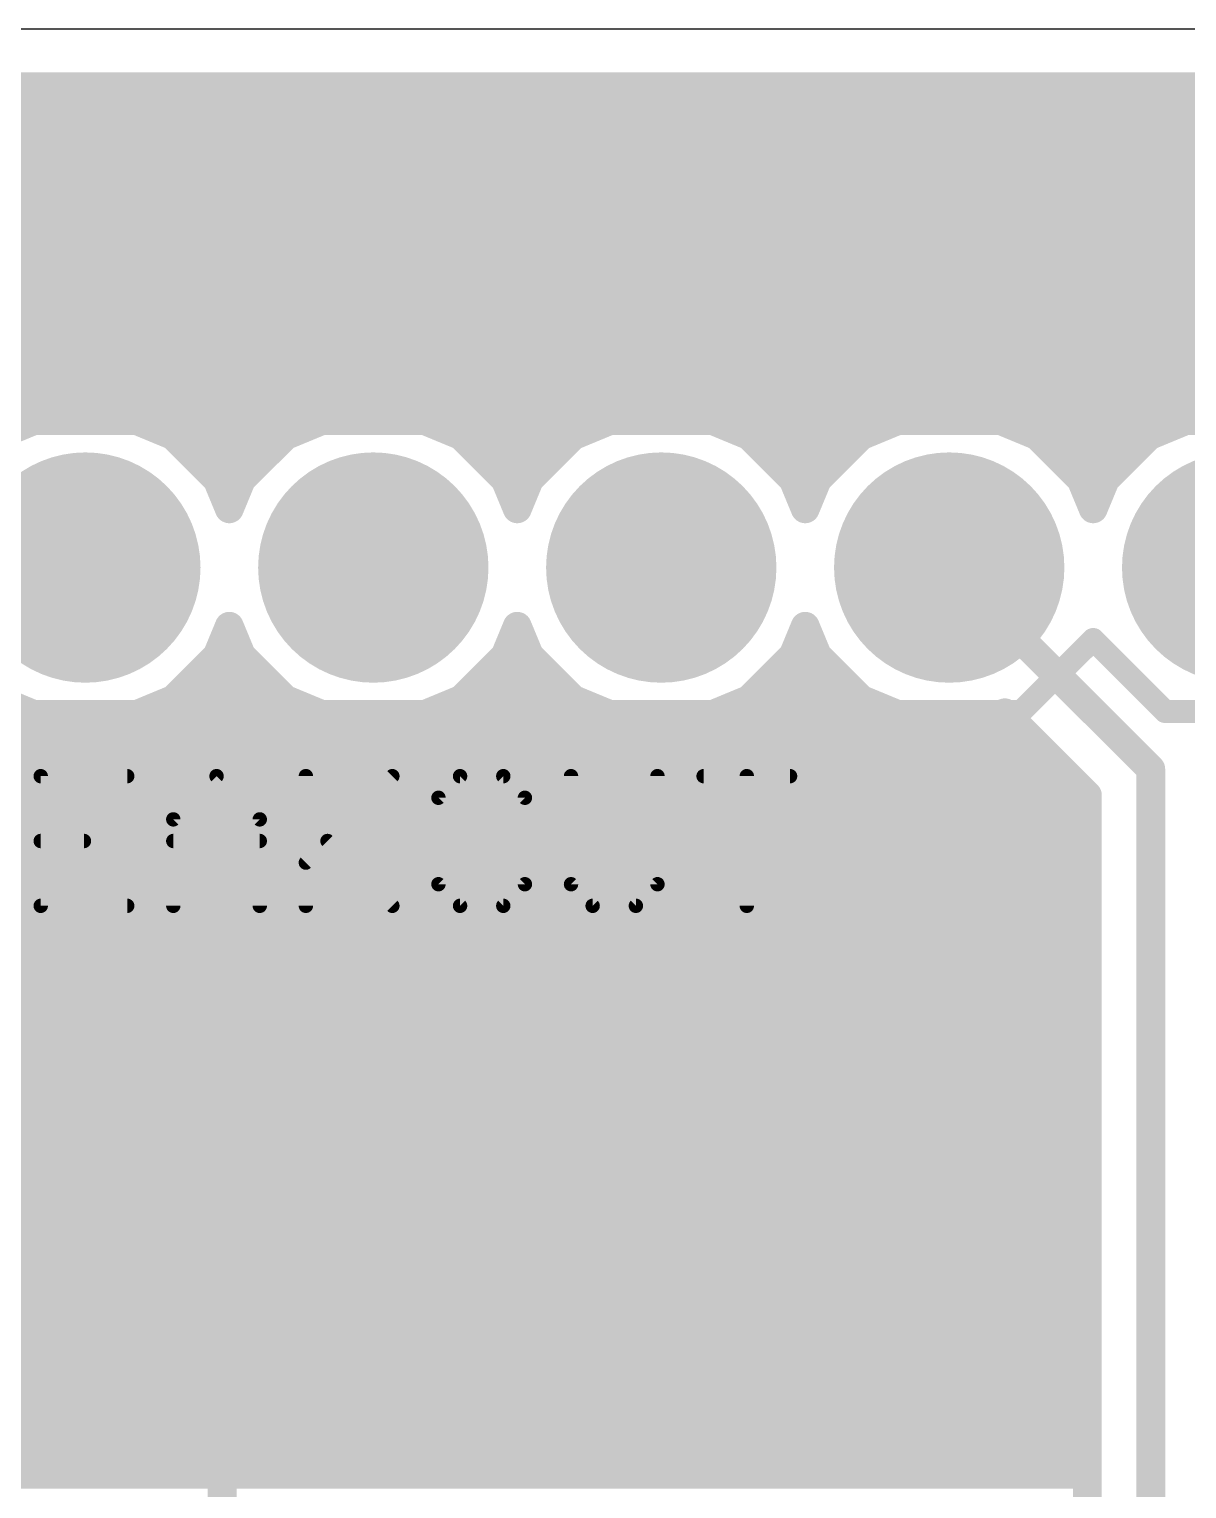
# Model space of a CAD drawing. Extents: x -0.3 to 61.8, y 0 to 38.4.
# Drawn here: x 24.27 to 34.48, y 25.53 to 38.4 of the extents above; entities that cross this region are included whole.
import ezdxf

# ---------------------------------------------------------------- set-up
doc = ezdxf.new("R2010")
doc.units = 0
for name, color, linetype in [('1', 22, 'CONTINUOUS'), ('16', 175, 'CONTINUOUS'), ('17', 82, 'CONTINUOUS'), ('20', 7, 'CONTINUOUS'), ('21', 7, 'CONTINUOUS'), ('25', 253, 'CONTINUOUS'), ('29', 253, 'CONTINUOUS'), ('30', 253, 'CONTINUOUS'), ('51', 53, 'CONTINUOUS')]:
    doc.layers.add(name, color=color, linetype=linetype)

# ---------------------------------------------------------------- blocks, each defined once
blk = doc.blocks.new('RECT')
blk.add_solid([(-0.5, -0.5), (0.5, -0.5), (-0.5, 0.5), (0.5, 0.5)])
blk = doc.blocks.new('ROUNDP')
at = {"const_width": 0.5}
blk.add_lwpolyline([(0, -0.25, 1), (0, 0.25, 1), (0, -0.25)], format="xyb", dxfattribs=at)

msp = doc.modelspace()

# ---------------------------------------------------------------- linework, layer by layer
at = {"layer": '1'}
for points, const_width in [([(45.72, 36.83), (15.875, 36.83)], 0.508), ([(45.466, 35.814), (17.526, 35.814)], 0.508), ([(25.972, 25.844), (19.685, 32.131)], 0.254), ([(25.972, 25.4), (25.972, 25.844)], 0.254)]:
    msp.add_lwpolyline(points, dxfattribs=dict(at, const_width=const_width))
at = {"layer": '1', "const_width": 0.127}
for points in [[(26.0355, 25.844, 1), (25.9085, 25.844)], [(25.9271, 25.7991, 1), (26.0169, 25.8889)]]:
    msp.add_lwpolyline(points, format="xyb", dxfattribs=at)
at = {"layer": '16', "const_width": 0.254}
for points in [[(7.3101, 37.8968), (49.3827, 37.8968)], [(7.3609, 37.846), (49.3319, 37.846)], [(7.6149, 37.592), (49.0779, 37.592)], [(7.8276, 37.338), (48.8652, 37.338)], [(7.9328, 37.084), (48.76, 37.084)], [(8.038, 36.83), (48.6548, 36.83)], [(8.104, 36.576), (48.5888, 36.576)], [(8.104, 36.322), (48.5888, 36.322)], [(8.104, 36.068), (48.5888, 36.068)], [(8.0801, 35.814), (48.6127, 35.814)], [(7.9748, 35.56), (48.7179, 35.56)], [(7.8696, 35.306), (48.8232, 35.306)], [(7.7165, 35.052), (48.9763, 35.052)], [(24.4922, 35.0266), (23.9881, 34.8178)], [(25.0378, 35.0266), (24.4922, 35.0266)], [(25.5419, 34.8178), (25.0378, 35.0266)], [(27.0322, 35.0266), (26.5281, 34.8178)], [(27.5778, 35.0266), (27.0322, 35.0266)], [(28.0819, 34.8178), (27.5778, 35.0266)], [(29.5722, 35.0266), (29.0681, 34.8178)], [(30.1178, 35.0266), (29.5722, 35.0266)], [(30.6219, 34.8178), (30.1178, 35.0266)], [(32.1122, 35.0266), (31.6081, 34.8178)], [(32.6578, 35.0266), (32.1122, 35.0266)], [(33.1619, 34.8178), (32.6578, 35.0266)], [(34.6522, 35.0266), (34.1481, 34.8178)], [(25.9278, 34.4319), (25.5419, 34.8178)], [(25.5617, 34.798), (26.5083, 34.798)], [(26.5281, 34.8178), (26.1422, 34.4319)], [(28.4678, 34.4319), (28.0819, 34.8178)], [(28.1017, 34.798), (29.0483, 34.798)], [(29.0681, 34.8178), (28.6822, 34.4319)], [(31.0078, 34.4319), (30.6219, 34.8178)], [(30.6417, 34.798), (31.5883, 34.798)], [(31.6081, 34.8178), (31.2222, 34.4319)], [(33.5478, 34.4319), (33.1619, 34.8178)], [(33.1817, 34.798), (34.1283, 34.798)], [(34.1481, 34.8178), (33.7622, 34.4319)], [(25.8157, 34.544), (26.2543, 34.544)], [(28.3557, 34.544), (28.7943, 34.544)], [(30.8957, 34.544), (31.3343, 34.544)], [(33.4357, 34.544), (33.8743, 34.544)], [(26.035, 34.1731), (25.9278, 34.4319)], [(26.1422, 34.4319), (26.035, 34.1731)], [(28.575, 34.1731), (28.4678, 34.4319)], [(28.6822, 34.4319), (28.575, 34.1731)], [(31.115, 34.1731), (31.0078, 34.4319)], [(31.2222, 34.4319), (31.115, 34.1731)], [(33.655, 34.1731), (33.5478, 34.4319)], [(33.7622, 34.4319), (33.655, 34.1731)], [(25.9866, 34.29), (26.0834, 34.29)], [(28.5266, 34.29), (28.6234, 34.29)], [(31.0666, 34.29), (31.1634, 34.29)], [(33.6066, 34.29), (33.7034, 34.29)], [(32.385, 33.655), (34.163, 31.877)], [(25.9278, 32.8781), (26.035, 33.1369)], [(26.035, 33.1369), (26.1422, 32.8781)], [(28.4678, 32.8781), (28.575, 33.1369)], [(28.575, 33.1369), (28.6822, 32.8781)], [(31.0078, 32.8781), (31.115, 33.1369)], [(31.115, 33.1369), (31.2222, 32.8781)], [(25.9866, 33.02), (26.0834, 33.02)], [(28.5266, 33.02), (28.6234, 33.02)], [(31.0666, 33.02), (31.1634, 33.02)], [(25.5419, 32.4922), (25.9278, 32.8781)], [(26.1422, 32.8781), (26.5281, 32.4922)], [(28.0819, 32.4922), (28.4678, 32.8781)], [(28.6822, 32.8781), (29.0681, 32.4922)], [(30.6219, 32.4922), (31.0078, 32.8781)], [(31.2222, 32.8781), (31.6081, 32.4922)], [(25.8157, 32.766), (26.2543, 32.766)], [(28.3557, 32.766), (28.7943, 32.766)], [(30.8957, 32.766), (31.3343, 32.766)], [(23.9881, 32.4922), (24.4922, 32.2834)], [(25.0378, 32.2834), (25.5419, 32.4922)], [(25.5617, 32.512), (26.5083, 32.512)], [(26.5281, 32.4922), (27.0322, 32.2834)], [(27.5778, 32.2834), (28.0819, 32.4922)], [(28.1017, 32.512), (29.0483, 32.512)], [(29.0681, 32.4922), (29.5722, 32.2834)], [(30.1178, 32.2834), (30.6219, 32.4922)], [(30.6417, 32.512), (31.5883, 32.512)], [(31.6081, 32.4922), (32.1122, 32.2834)], [(32.6578, 32.2834), (32.876, 32.3738)], [(32.876, 32.3738), (33.6042, 31.6455)], [(4.318, 32.258), (32.9917, 32.258)], [(24.4922, 32.2834), (25.0378, 32.2834)], [(27.0322, 32.2834), (27.5778, 32.2834)], [(29.5722, 32.2834), (30.1178, 32.2834)], [(32.1122, 32.2834), (32.6578, 32.2834)], [(4.318, 32.004), (33.2457, 32.004)], [(34.163, 31.877), (34.163, 11.176)], [(4.318, 31.75), (33.4997, 31.75)], [(33.6042, 31.6455), (33.6042, 17.6884)], [(4.318, 31.496), (33.6042, 31.496)], [(4.318, 31.242), (33.6042, 31.242)], [(4.318, 30.988), (33.6042, 30.988)], [(4.318, 30.734), (33.6042, 30.734)], [(4.318, 30.48), (33.6042, 30.48)], [(4.318, 30.226), (33.6042, 30.226)], [(4.318, 29.972), (33.6042, 29.972)], [(4.318, 29.718), (33.6042, 29.718)], [(4.318, 29.464), (33.6042, 29.464)], [(4.318, 29.21), (33.6042, 29.21)], [(4.318, 28.956), (33.6042, 28.956)], [(4.318, 28.702), (33.6042, 28.702)], [(4.318, 28.448), (33.6042, 28.448)], [(4.318, 28.194), (33.6042, 28.194)], [(4.318, 27.94), (33.6042, 27.94)], [(4.318, 27.686), (33.6042, 27.686)], [(4.318, 27.432), (33.6042, 27.432)], [(4.318, 27.178), (33.6042, 27.178)], [(4.318, 26.924), (33.6042, 26.924)], [(4.318, 26.67), (33.6042, 26.67)], [(4.318, 26.416), (33.6042, 26.416)], [(4.318, 26.162), (33.6042, 26.162)], [(4.318, 25.908), (33.6042, 25.908)], [(4.318, 25.654), (33.6042, 25.654)]]:
    msp.add_lwpolyline(points, dxfattribs=at)
at = {"layer": '16', "const_width": 0.127}
for points in [[(24.4922, 35.0901, 1), (24.4922, 34.9631)], [(24.5165, 34.9679, 1), (24.4679, 35.0853)], [(25.0621, 35.0853, 1), (25.0135, 34.9679)], [(25.0378, 34.9631, 1), (25.0378, 35.0901)], [(27.0322, 35.0901, 1), (27.0322, 34.9631)], [(27.0565, 34.9679, 1), (27.0079, 35.0853)], [(27.6021, 35.0853, 1), (27.5535, 34.9679)], [(27.5778, 34.9631, 1), (27.5778, 35.0901)], [(29.5722, 35.0901, 1), (29.5722, 34.9631)], [(29.5965, 34.9679, 1), (29.5479, 35.0853)], [(30.1421, 35.0853, 1), (30.0935, 34.9679)], [(30.1178, 34.9631, 1), (30.1178, 35.0901)], [(32.1122, 35.0901, 1), (32.1122, 34.9631)], [(32.1365, 34.9679, 1), (32.0879, 35.0853)], [(32.6821, 35.0853, 1), (32.6335, 34.9679)], [(32.6578, 34.9631, 1), (32.6578, 35.0901)], [(25.5868, 34.8627, 1), (25.497, 34.7729)], [(25.5617, 34.8615, 1), (25.5617, 34.7345)], [(25.5176, 34.7591, 1), (25.5662, 34.8765)], [(26.5037, 34.8765, 1), (26.5524, 34.7591)], [(26.573, 34.7729, 1), (26.4831, 34.8627)], [(26.5083, 34.7345, 1), (26.5083, 34.8615)], [(28.1268, 34.8627, 1), (28.037, 34.7729)], [(28.1017, 34.8615, 1), (28.1017, 34.7345)], [(28.0576, 34.7591, 1), (28.1062, 34.8765)], [(29.0437, 34.8765, 1), (29.0924, 34.7591)], [(29.113, 34.7729, 1), (29.0231, 34.8627)], [(29.0483, 34.7345, 1), (29.0483, 34.8615)], [(30.6668, 34.8627, 1), (30.577, 34.7729)], [(30.6417, 34.8615, 1), (30.6417, 34.7345)], [(30.5976, 34.7591, 1), (30.6462, 34.8765)], [(31.5837, 34.8765, 1), (31.6324, 34.7591)], [(31.653, 34.7729, 1), (31.5631, 34.8627)], [(31.5883, 34.7345, 1), (31.5883, 34.8615)], [(33.2068, 34.8627, 1), (33.117, 34.7729)], [(33.1817, 34.8615, 1), (33.1817, 34.7345)], [(33.1376, 34.7591, 1), (33.1862, 34.8765)], [(34.1237, 34.8765, 1), (34.1724, 34.7591)], [(34.193, 34.7729, 1), (34.1031, 34.8627)], [(34.1283, 34.7345, 1), (34.1283, 34.8615)], [(25.8157, 34.6075, 1), (25.8157, 34.4805)], [(26.2543, 34.4805, 1), (26.2543, 34.6075)], [(28.3557, 34.6075, 1), (28.3557, 34.4805)], [(28.7943, 34.4805, 1), (28.7943, 34.6075)], [(30.8957, 34.6075, 1), (30.8957, 34.4805)], [(31.3343, 34.4805, 1), (31.3343, 34.6075)], [(33.4357, 34.6075, 1), (33.4357, 34.4805)], [(33.8743, 34.4805, 1), (33.8743, 34.6075)], [(25.9865, 34.4562, 1), (25.8691, 34.4076)], [(25.8829, 34.387, 1), (25.9727, 34.4768)], [(26.0973, 34.4768, 1), (26.1871, 34.387)], [(26.2009, 34.4076, 1), (26.0835, 34.4562)], [(28.5265, 34.4562, 1), (28.4091, 34.4076)], [(28.4229, 34.387, 1), (28.5127, 34.4768)], [(28.6373, 34.4768, 1), (28.7271, 34.387)], [(28.7409, 34.4076, 1), (28.6235, 34.4562)], [(31.0665, 34.4562, 1), (30.9491, 34.4076)], [(30.9629, 34.387, 1), (31.0527, 34.4768)], [(31.1773, 34.4768, 1), (31.2671, 34.387)], [(31.2809, 34.4076, 1), (31.1635, 34.4562)], [(33.6065, 34.4562, 1), (33.4891, 34.4076)], [(33.5029, 34.387, 1), (33.5927, 34.4768)], [(33.7173, 34.4768, 1), (33.8071, 34.387)], [(33.8209, 34.4076, 1), (33.7035, 34.4562)], [(25.9866, 34.3535, 1), (25.9866, 34.2265)], [(26.0834, 34.2265, 1), (26.0834, 34.3535)], [(28.5266, 34.3535, 1), (28.5266, 34.2265)], [(28.6234, 34.2265, 1), (28.6234, 34.3535)], [(31.0666, 34.3535, 1), (31.0666, 34.2265)], [(31.1634, 34.2265, 1), (31.1634, 34.3535)], [(33.6066, 34.3535, 1), (33.6066, 34.2265)], [(33.7034, 34.2265, 1), (33.7034, 34.3535)], [(25.9763, 34.1974, 1), (26.0937, 34.1488)], [(25.9763, 34.1488, 1), (26.0937, 34.1974)], [(28.5163, 34.1974, 1), (28.6337, 34.1488)], [(28.5163, 34.1488, 1), (28.6337, 34.1974)], [(31.0563, 34.1974, 1), (31.1737, 34.1488)], [(31.0563, 34.1488, 1), (31.1737, 34.1974)], [(33.5963, 34.1974, 1), (33.7137, 34.1488)], [(33.5963, 34.1488, 1), (33.7137, 34.1974)], [(32.4299, 33.6999, 1), (32.3401, 33.6101)], [(26.0937, 33.1612, 1), (25.9763, 33.1126)], [(26.0937, 33.1126, 1), (25.9763, 33.1612)], [(28.6337, 33.1612, 1), (28.5163, 33.1126)], [(28.6337, 33.1126, 1), (28.5163, 33.1612)], [(31.1737, 33.1612, 1), (31.0563, 33.1126)], [(31.1737, 33.1126, 1), (31.0563, 33.1612)], [(25.9866, 33.0835, 1), (25.9866, 32.9565)], [(26.0834, 32.9565, 1), (26.0834, 33.0835)], [(28.5266, 33.0835, 1), (28.5266, 32.9565)], [(28.6234, 32.9565, 1), (28.6234, 33.0835)], [(31.0666, 33.0835, 1), (31.0666, 32.9565)], [(31.1634, 32.9565, 1), (31.1634, 33.0835)], [(25.9727, 32.8331, 1), (25.8829, 32.923)], [(26.1871, 32.923, 1), (26.0973, 32.8331)], [(28.5127, 32.8331, 1), (28.4229, 32.923)], [(28.7271, 32.923, 1), (28.6373, 32.8331)], [(31.0527, 32.8331, 1), (30.9629, 32.923)], [(31.2671, 32.923, 1), (31.1773, 32.8331)], [(25.8157, 32.8295, 1), (25.8157, 32.7025)], [(25.8691, 32.9023, 1), (25.9865, 32.8538)], [(26.0835, 32.8537, 1), (26.2009, 32.9024)], [(26.2543, 32.7025, 1), (26.2543, 32.8295)], [(28.3557, 32.8295, 1), (28.3557, 32.7025)], [(28.4091, 32.9023, 1), (28.5265, 32.8538)], [(28.6235, 32.8537, 1), (28.7409, 32.9024)], [(28.7943, 32.7025, 1), (28.7943, 32.8295)], [(30.8957, 32.8295, 1), (30.8957, 32.7025)], [(30.9491, 32.9023, 1), (31.0665, 32.8538)], [(31.1635, 32.8537, 1), (31.2809, 32.9024)], [(31.3343, 32.7025, 1), (31.3343, 32.8295)], [(25.497, 32.5371, 1), (25.5868, 32.4473)], [(25.5617, 32.5755, 1), (25.5617, 32.4485)], [(25.5662, 32.4335, 1), (25.5176, 32.5509)], [(26.5524, 32.5509, 1), (26.5037, 32.4335)], [(26.4831, 32.4473, 1), (26.573, 32.5371)], [(26.5083, 32.4485, 1), (26.5083, 32.5755)], [(28.037, 32.5371, 1), (28.1268, 32.4473)], [(28.1017, 32.5755, 1), (28.1017, 32.4485)], [(28.1062, 32.4335, 1), (28.0576, 32.5509)], [(29.0924, 32.5509, 1), (29.0437, 32.4335)], [(29.0231, 32.4473, 1), (29.113, 32.5371)], [(29.0483, 32.4485, 1), (29.0483, 32.5755)], [(30.577, 32.5371, 1), (30.6668, 32.4473)], [(30.6417, 32.5755, 1), (30.6417, 32.4485)], [(30.6462, 32.4335, 1), (30.5976, 32.5509)], [(31.6324, 32.5509, 1), (31.5837, 32.4335)], [(31.5631, 32.4473, 1), (31.653, 32.5371)], [(31.5883, 32.4485, 1), (31.5883, 32.5755)], [(32.9209, 32.4187, 1), (32.8311, 32.3289)], [(32.9003, 32.3151, 1), (32.8517, 32.4324)], [(24.4922, 32.3469, 1), (24.4922, 32.2199)], [(24.4679, 32.2247, 1), (24.5165, 32.3421)], [(25.0135, 32.3421, 1), (25.0621, 32.2247)], [(25.0378, 32.2199, 1), (25.0378, 32.3469)], [(27.0322, 32.3469, 1), (27.0322, 32.2199)], [(27.0079, 32.2247, 1), (27.0565, 32.3421)], [(27.5535, 32.3421, 1), (27.6021, 32.2247)], [(27.5778, 32.2199, 1), (27.5778, 32.3469)], [(29.5722, 32.3469, 1), (29.5722, 32.2199)], [(29.5479, 32.2247, 1), (29.5965, 32.3421)], [(30.0935, 32.3421, 1), (30.1421, 32.2247)], [(30.1178, 32.2199, 1), (30.1178, 32.3469)], [(32.1122, 32.3469, 1), (32.1122, 32.2199)], [(32.0879, 32.2247, 1), (32.1365, 32.3421)], [(32.6335, 32.3421, 1), (32.6821, 32.2247)], [(32.6578, 32.2199, 1), (32.6578, 32.3469)], [(32.9917, 32.1945, 1), (32.9917, 32.3215)], [(33.2457, 31.9405, 1), (33.2457, 32.0675)], [(34.2265, 31.877, 1), (34.0995, 31.877)], [(34.1181, 31.8321, 1), (34.2079, 31.9219)], [(33.4997, 31.6865, 1), (33.4997, 31.8135)], [(33.6677, 31.6455, 1), (33.5407, 31.6455)], [(33.5593, 31.6006, 1), (33.6491, 31.6904)], [(33.6042, 31.4325, 1), (33.6042, 31.5595)], [(33.6042, 31.1785, 1), (33.6042, 31.3055)], [(33.6042, 30.9245, 1), (33.6042, 31.0515)], [(33.6042, 30.6705, 1), (33.6042, 30.7975)], [(33.6042, 30.4165, 1), (33.6042, 30.5435)], [(33.6042, 30.1625, 1), (33.6042, 30.2895)], [(33.6042, 29.9085, 1), (33.6042, 30.0355)], [(33.6042, 29.6545, 1), (33.6042, 29.7815)], [(33.6042, 29.4005, 1), (33.6042, 29.5275)], [(33.6042, 29.1465, 1), (33.6042, 29.2735)], [(33.6042, 28.8925, 1), (33.6042, 29.0195)], [(33.6042, 28.6385, 1), (33.6042, 28.7655)], [(33.6042, 28.3845, 1), (33.6042, 28.5115)], [(33.6042, 28.1305, 1), (33.6042, 28.2575)], [(33.6042, 27.8765, 1), (33.6042, 28.0035)], [(33.6042, 27.6225, 1), (33.6042, 27.7495)], [(33.6042, 27.3685, 1), (33.6042, 27.4955)], [(33.6042, 27.1145, 1), (33.6042, 27.2415)], [(33.6042, 26.8605, 1), (33.6042, 26.9875)], [(33.6042, 26.6065, 1), (33.6042, 26.7335)], [(33.6042, 26.3525, 1), (33.6042, 26.4795)], [(33.6042, 26.0985, 1), (33.6042, 26.2255)], [(33.6042, 25.8445, 1), (33.6042, 25.9715)], [(33.6042, 25.5905, 1), (33.6042, 25.7175)]]:
    msp.add_lwpolyline(points, format="xyb", dxfattribs=at)
at = {"layer": '20'}
msp.add_line((50.205, 38.4048), (6.31, 38.4048), dxfattribs=at)
at = {"layer": '21', "const_width": 0.2032}
for points in [[(24.13, 34.925), (25.4, 34.925)], [(25.4, 34.925), (26.035, 34.29)], [(26.035, 34.29), (26.67, 34.925)], [(26.67, 34.925), (27.94, 34.925)], [(27.94, 34.925), (28.575, 34.29)], [(29.21, 34.925), (28.575, 34.29)], [(29.21, 34.925), (30.48, 34.925)], [(30.48, 34.925), (31.115, 34.29)], [(31.75, 34.925), (31.115, 34.29)], [(31.75, 34.925), (33.02, 34.925)], [(33.02, 34.925), (33.655, 34.29)], [(34.29, 34.925), (33.655, 34.29)], [(34.29, 34.925), (35.56, 34.925)], [(26.035, 33.02), (25.4, 32.385)], [(26.67, 32.385), (26.035, 33.02)], [(28.575, 33.02), (27.94, 32.385)], [(28.575, 33.02), (29.21, 32.385)], [(31.115, 33.02), (30.48, 32.385)], [(31.115, 33.02), (31.75, 32.385)], [(33.655, 33.02), (33.02, 32.385)], [(33.655, 33.02), (34.29, 32.385)], [(25.4, 32.385), (24.13, 32.385)], [(27.94, 32.385), (26.67, 32.385)], [(30.48, 32.385), (29.21, 32.385)], [(33.02, 32.385), (31.75, 32.385)], [(35.56, 32.385), (34.29, 32.385)]]:
    msp.add_lwpolyline(points, dxfattribs=at)
at = {"layer": '21', "const_width": 0.1016}
for points in [[(25.4359, 34.9609, 1), (25.3641, 34.8891)], [(25.4, 34.8742, 1), (25.4, 34.9758)], [(26.67, 34.9758, 1), (26.67, 34.8742)], [(26.7059, 34.8891, 1), (26.6341, 34.9609)], [(27.9759, 34.9609, 1), (27.9041, 34.8891)], [(27.94, 34.8742, 1), (27.94, 34.9758)], [(29.21, 34.9758, 1), (29.21, 34.8742)], [(29.2459, 34.8891, 1), (29.1741, 34.9609)], [(30.5159, 34.9609, 1), (30.4441, 34.8891)], [(30.48, 34.8742, 1), (30.48, 34.9758)], [(31.75, 34.9758, 1), (31.75, 34.8742)], [(31.7859, 34.8891, 1), (31.7141, 34.9609)], [(33.0559, 34.9609, 1), (32.9841, 34.8891)], [(33.02, 34.8742, 1), (33.02, 34.9758)], [(34.29, 34.9758, 1), (34.29, 34.8742)], [(34.3259, 34.8891, 1), (34.2541, 34.9609)], [(25.9991, 34.3259, 1), (26.0709, 34.2541)], [(25.9991, 34.2541, 1), (26.0709, 34.3259)], [(28.5391, 34.3259, 1), (28.6109, 34.2541)], [(28.5391, 34.2541, 1), (28.6109, 34.3259)], [(31.0791, 34.3259, 1), (31.1509, 34.2541)], [(31.0791, 34.2541, 1), (31.1509, 34.3259)], [(33.6191, 34.3259, 1), (33.6909, 34.2541)], [(33.6191, 34.2541, 1), (33.6909, 34.3259)], [(26.0709, 33.0559, 1), (25.9991, 32.9841)], [(26.0709, 32.9841, 1), (25.9991, 33.0559)], [(28.6109, 33.0559, 1), (28.5391, 32.9841)], [(28.6109, 32.9841, 1), (28.5391, 33.0559)], [(31.1509, 33.0559, 1), (31.0791, 32.9841)], [(31.1509, 32.9841, 1), (31.0791, 33.0559)], [(33.6909, 33.0559, 1), (33.6191, 32.9841)], [(33.6909, 32.9841, 1), (33.6191, 33.0559)], [(25.3641, 32.4209, 1), (25.4359, 32.3491)], [(25.4, 32.3342, 1), (25.4, 32.4358)], [(26.67, 32.4358, 1), (26.67, 32.3342)], [(26.6341, 32.3491, 1), (26.7059, 32.4209)], [(27.9041, 32.4209, 1), (27.9759, 32.3491)], [(27.94, 32.3342, 1), (27.94, 32.4358)], [(29.21, 32.4358, 1), (29.21, 32.3342)], [(29.1741, 32.3491, 1), (29.2459, 32.4209)], [(30.4441, 32.4209, 1), (30.5159, 32.3491)], [(30.48, 32.3342, 1), (30.48, 32.4358)], [(31.75, 32.4358, 1), (31.75, 32.3342)], [(31.7141, 32.3491, 1), (31.7859, 32.4209)], [(32.9841, 32.4209, 1), (33.0559, 32.3491)], [(33.02, 32.3342, 1), (33.02, 32.4358)], [(34.29, 32.4358, 1), (34.29, 32.3342)], [(34.2541, 32.3491, 1), (34.3259, 32.4209)]]:
    msp.add_lwpolyline(points, format="xyb", dxfattribs=at)
at = {"layer": '25', "const_width": 0.127}
for points in [[(25.1341, 31.8145), (24.3715, 31.8145)], [(24.3715, 31.8145), (24.3715, 30.6705)], [(25.5409, 31.4332), (25.9222, 31.8145)], [(25.9222, 31.8145), (26.3035, 31.4332)], [(26.7103, 31.8145), (26.7103, 30.6705)], [(26.7103, 31.0518), (27.4729, 31.8145)], [(28.0703, 31.8145), (27.8797, 31.6238)], [(28.4517, 31.8145), (28.0703, 31.8145)], [(28.6423, 31.6238), (28.4517, 31.8145)], [(29.0491, 31.8145), (29.0491, 30.8612)], [(29.8117, 30.8612), (29.8117, 31.8145)], [(30.2185, 31.8145), (30.9811, 31.8145)], [(30.5998, 30.6705), (30.5998, 31.8145)], [(27.8797, 31.6238), (27.8797, 30.8612)], [(28.6423, 30.8612), (28.6423, 31.6238)], [(25.5409, 30.6705), (25.5409, 31.4332)], [(26.3035, 31.4332), (26.3035, 30.6705)], [(24.3715, 31.2425), (24.7528, 31.2425)], [(25.5409, 31.2425), (26.3035, 31.2425)], [(26.9009, 31.2425), (27.4729, 30.6705)], [(27.8797, 30.8612), (28.0703, 30.6705)], [(28.4517, 30.6705), (28.6423, 30.8612)], [(29.0491, 30.8612), (29.2397, 30.6705)], [(29.621, 30.6705), (29.8117, 30.8612)], [(24.3715, 30.6705), (25.1341, 30.6705)], [(28.0703, 30.6705), (28.4517, 30.6705)], [(29.2397, 30.6705), (29.621, 30.6705)]]:
    msp.add_lwpolyline(points, dxfattribs=at)
at = {"layer": '25', "const_width": 0.0635}
for points in [[(24.3715, 31.8462, 1), (24.3715, 31.7827)], [(24.4032, 31.8145, 1), (24.3397, 31.8145)], [(25.1341, 31.7827, 1), (25.1341, 31.8462)], [(25.9446, 31.8369, 1), (25.8997, 31.792)], [(25.9446, 31.792, 1), (25.8997, 31.8369)], [(26.742, 31.8145, 1), (26.6785, 31.8145)], [(27.4954, 31.792, 1), (27.4505, 31.8369)], [(28.0703, 31.8462, 1), (28.0703, 31.7827)], [(28.0928, 31.792, 1), (28.0479, 31.8369)], [(28.4741, 31.8369, 1), (28.4292, 31.792)], [(28.4517, 31.7827, 1), (28.4517, 31.8462)], [(29.0808, 31.8145, 1), (29.0173, 31.8145)], [(29.8435, 31.8145, 1), (29.78, 31.8145)], [(30.2185, 31.8462, 1), (30.2185, 31.7827)], [(30.6315, 31.8145, 1), (30.568, 31.8145)], [(30.9811, 31.7827, 1), (30.9811, 31.8462)], [(27.9114, 31.6238, 1), (27.8479, 31.6238)], [(28.6741, 31.6238, 1), (28.6106, 31.6238)], [(27.8572, 31.6463, 1), (27.9021, 31.6014)], [(28.6199, 31.6014, 1), (28.6648, 31.6463)], [(25.5726, 31.4332, 1), (25.5091, 31.4332)], [(25.5184, 31.4556, 1), (25.5633, 31.4107)], [(26.3353, 31.4332, 1), (26.2718, 31.4332)], [(26.2811, 31.4107, 1), (26.326, 31.4556)], [(24.3715, 31.2742, 1), (24.3715, 31.2107)], [(24.7528, 31.2107, 1), (24.7528, 31.2742)], [(25.5409, 31.2742, 1), (25.5409, 31.2107)], [(26.3035, 31.2107, 1), (26.3035, 31.2742)], [(26.9234, 31.2649, 1), (26.8785, 31.22)], [(26.6878, 31.0743, 1), (26.7327, 31.0294)], [(27.9021, 30.8836, 1), (27.8572, 30.8387)], [(28.6648, 30.8387, 1), (28.6199, 30.8836)], [(29.0715, 30.8836, 1), (29.0266, 30.8387)], [(29.8342, 30.8387, 1), (29.7893, 30.8836)], [(27.8479, 30.8612, 1), (27.9114, 30.8612)], [(28.6106, 30.8612, 1), (28.6741, 30.8612)], [(29.0173, 30.8612, 1), (29.0808, 30.8612)], [(29.78, 30.8612, 1), (29.8435, 30.8612)], [(24.3397, 30.6705, 1), (24.4032, 30.6705)], [(24.3715, 30.7022, 1), (24.3715, 30.6388)], [(25.1341, 30.6388, 1), (25.1341, 30.7022)], [(25.5091, 30.6705, 1), (25.5726, 30.6705)], [(26.2718, 30.6705, 1), (26.3353, 30.6705)], [(26.6785, 30.6705, 1), (26.742, 30.6705)], [(27.4505, 30.648, 1), (27.4954, 30.693)], [(28.0703, 30.7022, 1), (28.0703, 30.6388)], [(28.0479, 30.648, 1), (28.0928, 30.693)], [(28.4292, 30.693, 1), (28.4741, 30.648)], [(28.4517, 30.6388, 1), (28.4517, 30.7022)], [(29.2397, 30.7022, 1), (29.2397, 30.6388)], [(29.2173, 30.648, 1), (29.2622, 30.693)], [(29.5986, 30.693, 1), (29.6435, 30.648)], [(29.621, 30.6388, 1), (29.621, 30.7022)], [(30.568, 30.6705, 1), (30.6315, 30.6705)]]:
    msp.add_lwpolyline(points, format="xyb", dxfattribs=at)

# ---------------------------------------------------------------- block references
at = {"layer": '17', "xscale": 1.8796, "yscale": 1.8796, "rotation": 90}
for p in [(24.765, 33.655), (24.765, 33.655), (27.305, 33.655), (27.305, 33.655), (29.845, 33.655), (29.845, 33.655), (32.385, 33.655), (32.385, 33.655), (34.925, 33.655), (34.925, 33.655)]:
    msp.add_blockref('ROUNDP', p, dxfattribs=at)
at = {"layer": '29', "xscale": 2.032, "yscale": 2.032, "rotation": 90}
for p in [(24.765, 33.655), (27.305, 33.655), (29.845, 33.655), (32.385, 33.655), (34.925, 33.655)]:
    msp.add_blockref('ROUNDP', p, dxfattribs=at)
at = {"layer": '30', "xscale": 2.032, "yscale": 2.032, "rotation": 90}
for p in [(24.765, 33.655), (27.305, 33.655), (29.845, 33.655), (32.385, 33.655), (34.925, 33.655)]:
    msp.add_blockref('ROUNDP', p, dxfattribs=at)
at = {"layer": '51', "xscale": 0.508, "yscale": 0.508}
for p in [(24.765, 33.655), (27.305, 33.655), (29.845, 33.655), (32.385, 33.655)]:
    msp.add_blockref('RECT', p, dxfattribs=at)

doc.saveas('drawing.dxf')
